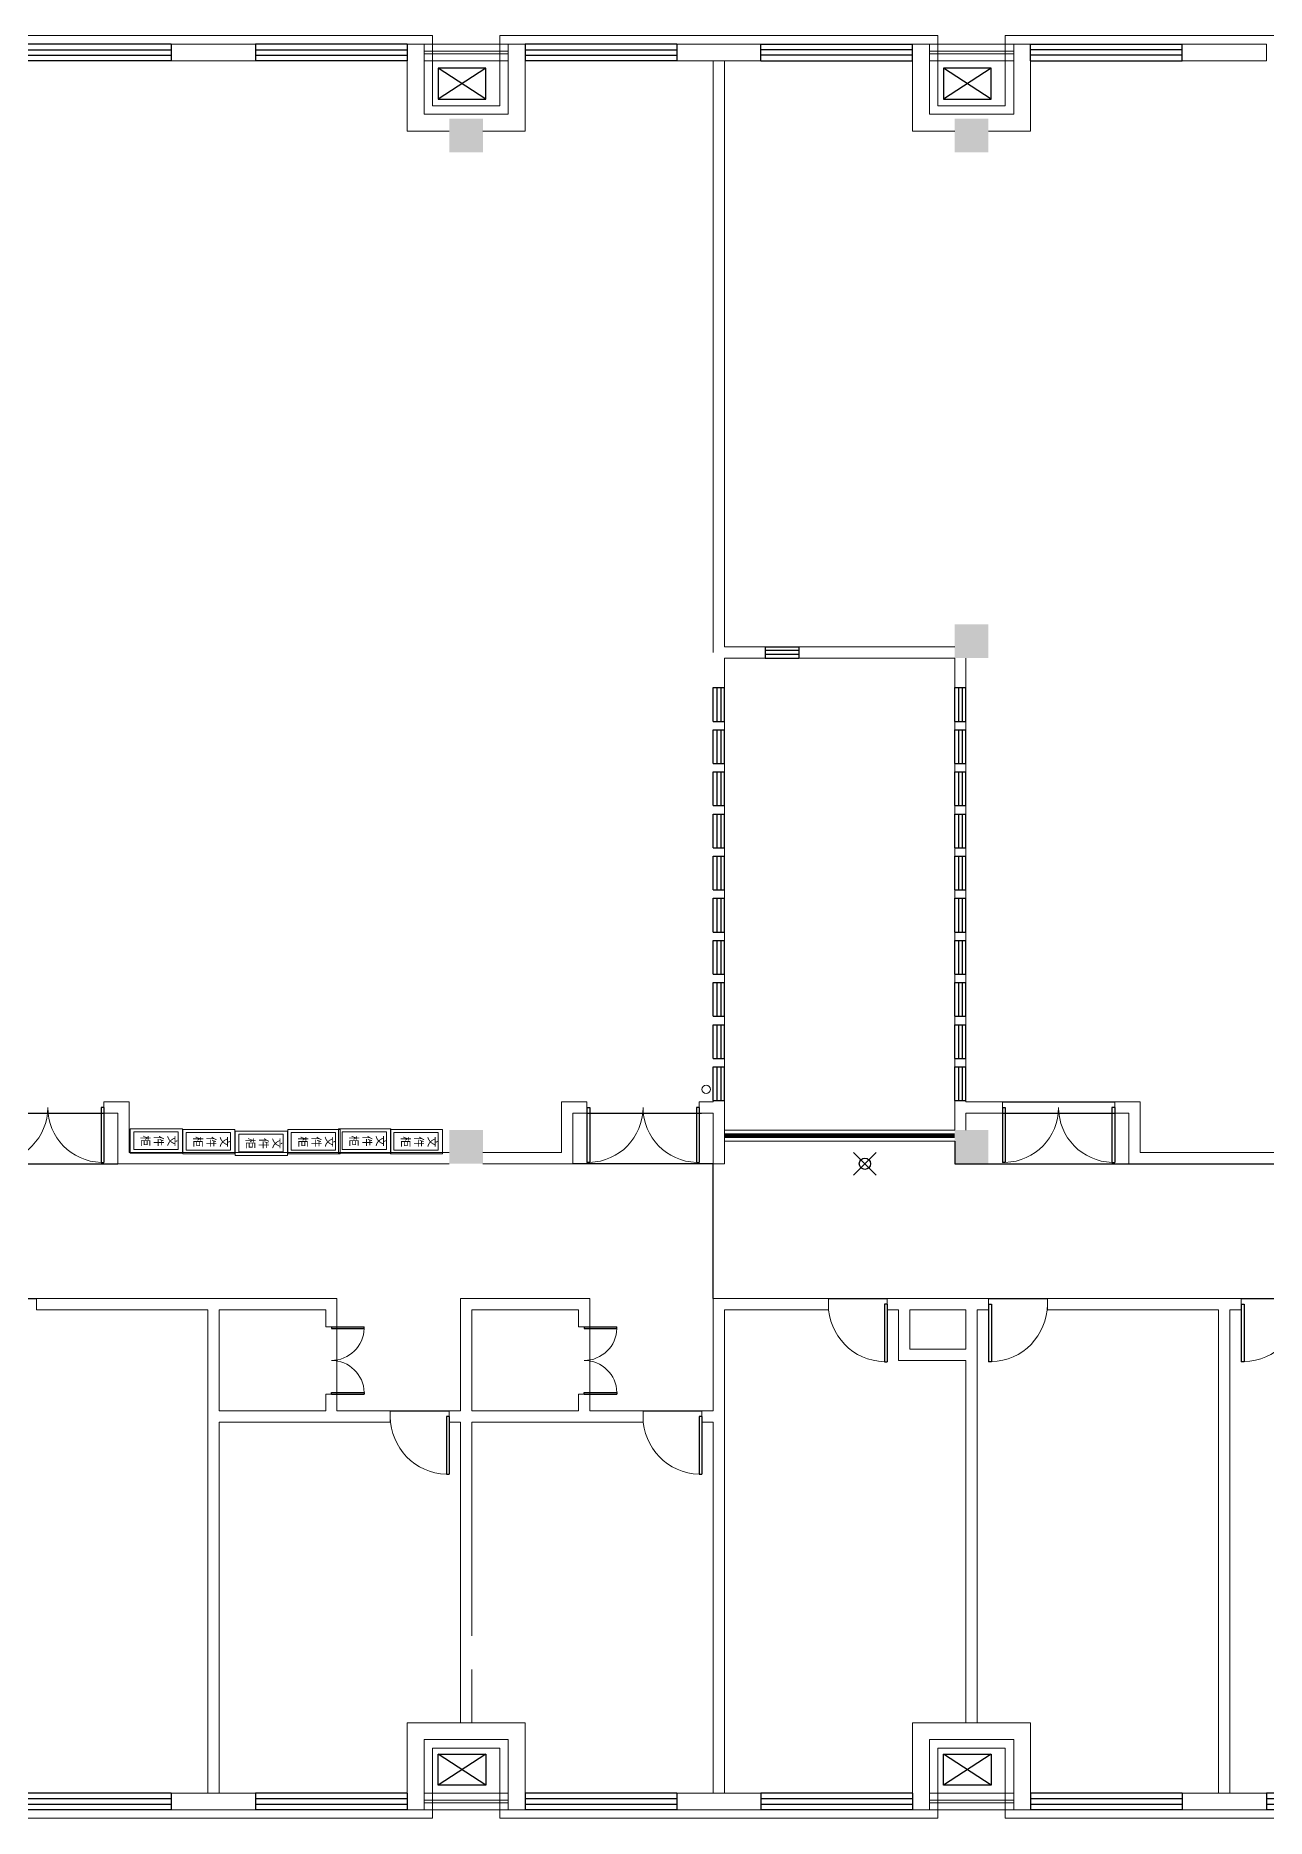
# Model space of a CAD drawing. Header units: millimetres. Extents: x -256770 to -120364, y -28508 to 286799.
# Drawn here: x -167706 to -145790, y -17074 to 14656 of the extents above; entities that cross this region are included whole.
import ezdxf

# ---------------------------------------------------------------- set-up
doc = ezdxf.new("R2010")
doc.units = ezdxf.units.MM
doc.header["$PDMODE"] = 35
doc.header["$PDSIZE"] = 200
doc.linetypes.add('DASH', pattern=[0.35, 0.25, -0.1])
doc.layers.add('-家具', color=8, linetype='Continuous', lineweight=0)
for name, color, linetype in [('COLUMN', 7, 'Continuous'), ('CURTWALL', 4, 'Continuous'), ('PUB_HATCH', 251, 'Continuous'), ('STAIR', 36, 'Continuous'), ('WALL', 7, 'Continuous'), ('WINDOW', 16, 'Continuous'), ('保温层', 6, 'DASH'), ('木柜', 21, 'Continuous'), ('格网', 90, 'Continuous'), ('测试点', 210, 'Continuous')]:
    doc.layers.add(name, color=color, linetype=linetype)
doc.styles.add('宋体', font='simhei.ttf')

# ---------------------------------------------------------------- blocks, each defined once
blk = doc.blocks.new('0-空调')
at = {"layer": 'PUB_HATCH'}
blk.add_lwpolyline([(1401460, 742280), (1402310, 742280), (1402310, 741730), (1401460, 741730)], close=True, dxfattribs=at)
for points in [[(1402310, 742280), (1401460, 741730)], [(1402310, 741730), (1401460, 742280)]]:
    blk.add_lwpolyline(points, dxfattribs=at)
blk = doc.blocks.new('_FZH')
blk.add_solid([(-0.5, -0.5), (0.5, -0.5), (-0.5, 0.5), (0.5, 0.5)])
blk = doc.blocks.new('$DorLib2D$00000002')
for p, q in [((-0.5, 0), (-0.5, 0.4875)), ((-0.475, 0.4875), (-0.5, 0.4875)), ((-0.475, 0), (-0.475, 0.4875)), ((0.475, 0), (0.475, 0.4875)), ((0.475, 0.4875), (0.5, 0.4875)), ((0.5, 0), (0.5, 0.4875)), ((-0.5, 0), (-0.475, 0)), ((0.5, 0), (0.475, 0))]:
    blk.add_line(p, q)
at = {"lineweight": 13}
for centre, start, end in [((-0.4875, 0), 0, 88.53072), ((0.4875, 0), 91.46928, 180)]:
    blk.add_arc(centre, 0.4875, start, end, dxfattribs=at)
blk = doc.blocks.new('$DorLib2D$00000001')
for p, q in [((0.45, 0.975), (0.5, 0.975)), ((0.45, 0), (0.45, 0.975)), ((0.5, 0), (0.5, 0.975)), ((0.5, 0), (0.45, 0))]:
    blk.add_line(p, q)
at = {"lineweight": 13}
blk.add_arc((0.475, 0), 0.975, 91.4693, 180, dxfattribs=at)
blk = doc.blocks.new('$DorLib2D$00000213')
at = {"color": 0, "linetype": 'DASH', "const_width": 0.02}
blk.add_lwpolyline([(0.5, 0), (-0.5, 0)], dxfattribs=at)
blk = doc.blocks.new('$TCHSYS$WIN2D')
for p, q in [((-0.5, 0.5), (0.5, 0.5)), ((-0.5, 0.5), (-0.5, -0.5)), ((0.5, 0.5), (0.5, -0.5)), ((0.5, 0.167), (-0.5, 0.167)), ((0.5, -0.167), (-0.5, -0.167)), ((-0.5, -0.5), (0.5, -0.5))]:
    blk.add_line(p, q)

msp = doc.modelspace()

# ---------------------------------------------------------------- linework, layer by layer
at = {"layer": '-家具', "linetype": 'ByBlock', "lineweight": 15}
for p, q in [((-155440, -4824), (-151340, -4824)), ((-155440, -5024), (-151340, -5024))]:
    msp.add_line(p, q, dxfattribs=at)
at = {"layer": 'CURTWALL', "linetype": 'ByBlock', "lineweight": 15}
msp.add_circle((-155765, -4099), 75, dxfattribs=at)
at = {"layer": 'PUB_HATCH', "linetype": 'ByBlock', "lineweight": 15}
for p, q in [((-160790, 14381), (-159290, 14381)), ((-160790, 14331), (-159290, 14331)), ((-151790, 14381), (-150290, 14381)), ((-151790, 14331), (-150290, 14331)), ((-160790, -16749), (-159290, -16749)), ((-160790, -16799), (-159290, -16799)), ((-151790, -16749), (-150290, -16749)), ((-151790, -16799), (-150290, -16799))]:
    msp.add_line(p, q, dxfattribs=at)
at = {"layer": 'STAIR', "linetype": 'ByBlock', "lineweight": 15}
for p, q in [((-160790, 14506), (-159290, 14506)), ((-151790, 14506), (-150290, 14506)), ((-159290, 14206), (-160790, 14206)), ((-150290, 14206), (-151790, 14206)), ((-160790, -16624), (-159290, -16624)), ((-151790, -16624), (-150290, -16624)), ((-159290, -16924), (-160790, -16924)), ((-150290, -16924), (-151790, -16924))]:
    msp.add_line(p, q, dxfattribs=at)
at = {"layer": 'WALL', "color": 6, "linetype": 'ByBlock', "lineweight": 15}
for p, q in [((-163790, 14506), (-165290, 14506)), ((-165290, 14506), (-165290, 14206)), ((-163790, 14206), (-163790, 14506)), ((-160790, 14506), (-161090, 14506)), ((-161090, 14506), (-161090, 14206)), ((-160790, 13256), (-160790, 14506)), ((-159290, 13256), (-159290, 14506)), ((-158990, 14506), (-159290, 14506)), ((-158990, 14206), (-158990, 14506)), ((-155540, 14506), (-156290, 14506)), ((-156290, 14506), (-156290, 14206)), ((-154790, 14506), (-155540, 14506)), ((-154790, 14206), (-154790, 14506)), ((-151790, 14506), (-152090, 14506)), ((-152090, 14506), (-152090, 14206)), ((-151790, 13256), (-151790, 14506)), ((-150290, 13256), (-150290, 14506)), ((-149990, 14506), (-150290, 14506)), ((-149990, 14206), (-149990, 14506)), ((-145790, 14506), (-147290, 14506)), ((-147290, 14506), (-147290, 14206)), ((-145790, 14206), (-145790, 14506)), ((-165290, 14206), (-163790, 14206)), ((-161090, 12956), (-161090, 14206)), ((-158990, 12956), (-158990, 14206)), ((-156290, 14206), (-155540, 14206)), ((-155640, 3676), (-155640, 14206)), ((-155540, 14206), (-154790, 14206)), ((-155440, 3776), (-155440, 14206)), ((-152090, 12956), (-152090, 14206)), ((-149990, 12956), (-149990, 14206)), ((-147290, 14206), (-145790, 14206)), ((-160040, 13256), (-160790, 13256)), ((-159290, 13256), (-160040, 13256)), ((-151040, 13256), (-151790, 13256)), ((-150290, 13256), (-151040, 13256)), ((-160340, 12956), (-161090, 12956)), ((-158990, 12956), (-159740, 12956)), ((-151340, 12956), (-152090, 12956)), ((-149990, 12956), (-150740, 12956)), ((-154715, 3776), (-155440, 3776)), ((-155440, 3576), (-154715, 3576)), ((-155440, 3051), (-155440, 3576)), ((-151340, 3776), (-154115, 3776)), ((-154115, 3576), (-151340, 3576)), ((-151340, 3576), (-151340, 3051)), ((-151140, 3051), (-151140, 3576)), ((-166040, -4324), (-166490, -4324)), ((-166490, -4324), (-166490, -4524)), ((-166040, -5224), (-166040, -4324)), ((-158340, -4424), (-158340, -4324)), ((-158340, -4324), (-158140, -4324)), ((-158340, -5224), (-158340, -4424)), ((-157890, -4324), (-158140, -4324)), ((-157890, -4524), (-157890, -4324)), ((-155640, -4324), (-155890, -4324)), ((-155890, -4324), (-155890, -4524)), ((-155440, -4424), (-155440, -4299)), ((-155440, -5424), (-155440, -4424)), ((-151340, -4299), (-151340, -4424)), ((-151340, -4824), (-151340, -4424)), ((-150490, -4324), (-151140, -4324)), ((-150490, -4524), (-150490, -4324)), ((-148040, -4324), (-148490, -4324)), ((-148490, -4324), (-148490, -4524)), ((-148040, -5224), (-148040, -4324)), ((-166490, -4524), (-166240, -4524)), ((-166240, -5424), (-166240, -4524)), ((-158140, -5424), (-158140, -4524)), ((-158140, -4524), (-157890, -4524)), ((-155890, -4524), (-155640, -4524)), ((-155640, -5424), (-155640, -4524)), ((-151140, -4524), (-150490, -4524)), ((-151140, -4824), (-151140, -4524)), ((-148490, -4524), (-148240, -4524)), ((-148240, -5224), (-148240, -4524)), ((-166040, -5224), (-160340, -5224)), ((-159740, -5224), (-158340, -5224)), ((-148240, -5424), (-148240, -5224)), ((-142340, -5224), (-148040, -5224)), ((-166240, -5424), (-160340, -5424)), ((-159740, -5424), (-158140, -5424)), ((-155640, -5424), (-155440, -5424)), ((-142340, -5424), (-148140, -5424)), ((-164540, -7824), (-167690, -7824)), ((-167690, -7824), (-167690, -8024)), ((-164540, -7824), (-162340, -7824)), ((-162340, -8324), (-162340, -7824)), ((-160140, -7824), (-160140, -9824)), ((-160140, -7824), (-157840, -7824)), ((-157840, -8324), (-157840, -7824)), ((-155640, -7824), (-155640, -9824)), ((-153590, -7824), (-155640, -7824)), ((-153590, -8024), (-153590, -7824)), ((-152240, -7824), (-152540, -7824)), ((-152540, -7824), (-152540, -8024)), ((-152240, -7824), (-151040, -7824)), ((-150740, -7824), (-151040, -7824)), ((-150740, -8024), (-150740, -7824)), ((-146540, -7824), (-149690, -7824)), ((-149690, -7824), (-149690, -8024)), ((-146240, -7824), (-146540, -7824)), ((-146240, -8024), (-146240, -7824)), ((-167690, -8024), (-164640, -8024)), ((-164640, -8024), (-164640, -9924)), ((-164440, -8024), (-164440, -9824)), ((-164440, -8024), (-162540, -8024)), ((-162540, -8024), (-162540, -8324)), ((-159940, -8024), (-159940, -9824)), ((-159940, -8024), (-158040, -8024)), ((-158040, -8024), (-158040, -8324)), ((-155440, -8024), (-155440, -9924)), ((-155440, -8024), (-153590, -8024)), ((-152540, -8024), (-152340, -8024)), ((-152340, -8024), (-152340, -8924)), ((-152140, -8024), (-152140, -8724)), ((-152140, -8024), (-151140, -8024)), ((-151140, -8724), (-151140, -8024)), ((-150940, -8024), (-150740, -8024)), ((-150940, -8824), (-150940, -8024)), ((-149690, -8024), (-146640, -8024)), ((-146640, -8024), (-146640, -16624)), ((-146440, -8024), (-146440, -16624)), ((-146440, -8024), (-146240, -8024)), ((-162540, -8324), (-162340, -8324)), ((-158040, -8324), (-157840, -8324)), ((-152140, -8724), (-151140, -8724)), ((-150940, -14463), (-150940, -8824)), ((-152340, -8924), (-151140, -8924)), ((-151141, -14455), (-151140, -8924)), ((-164440, -9824), (-162540, -9824)), ((-162340, -9524), (-162540, -9524)), ((-162540, -9524), (-162540, -9824)), ((-162340, -9824), (-162340, -9524)), ((-161390, -9824), (-162340, -9824)), ((-160140, -9824), (-160340, -9824)), ((-160340, -9824), (-160340, -10024)), ((-159940, -9824), (-158040, -9824)), ((-158040, -9524), (-158040, -9824)), ((-157840, -9824), (-157840, -9524)), ((-156890, -9824), (-157840, -9824)), ((-156890, -10024), (-156890, -9824)), ((-155640, -9824), (-155840, -9824)), ((-155840, -9824), (-155840, -10024)), ((-164640, -9924), (-164640, -16624)), ((-164440, -10024), (-162440, -10024)), ((-164440, -10024), (-164440, -16624)), ((-162440, -10024), (-161390, -10024)), ((-160340, -10024), (-160140, -10024)), ((-160140, -10024), (-160141, -14473)), ((-159940, -10024), (-157940, -10024)), ((-159940, -10024), (-159940, -13824)), ((-157940, -10024), (-156890, -10024)), ((-155840, -10024), (-155640, -10024)), ((-155640, -10024), (-155640, -16624)), ((-155440, -9924), (-155440, -16624)), ((-160140, -14424), (-160140, -15374)), ((-159940, -14424), (-159940, -15374)), ((-151140, -15374), (-151140, -14424)), ((-150940, -15374), (-150940, -14424)), ((-161090, -15374), (-161090, -16624)), ((-160040, -15374), (-161090, -15374)), ((-158990, -15374), (-160040, -15374)), ((-158990, -15374), (-158990, -16624)), ((-152090, -15374), (-152090, -16624)), ((-151040, -15374), (-152090, -15374)), ((-149990, -15374), (-151040, -15374)), ((-149990, -15374), (-149990, -16624)), ((-160790, -15674), (-160790, -16924)), ((-160040, -15674), (-160790, -15674)), ((-159290, -15674), (-160040, -15674)), ((-159290, -15674), (-159290, -16924)), ((-151790, -15674), (-151790, -16924)), ((-151040, -15674), (-151790, -15674)), ((-150290, -15674), (-151040, -15674)), ((-150290, -15674), (-150290, -16924)), ((-164540, -16624), (-165290, -16624)), ((-165290, -16624), (-165290, -16924)), ((-163790, -16624), (-164540, -16624)), ((-163790, -16924), (-163790, -16624)), ((-161090, -16624), (-161090, -16924)), ((-158990, -16924), (-158990, -16624)), ((-155540, -16624), (-156290, -16624)), ((-156290, -16624), (-156290, -16924)), ((-154790, -16624), (-155540, -16624)), ((-154790, -16924), (-154790, -16624)), ((-152090, -16624), (-152090, -16924)), ((-149990, -16924), (-149990, -16624)), ((-146540, -16624), (-147290, -16624)), ((-147290, -16624), (-147290, -16924)), ((-145790, -16624), (-146540, -16624)), ((-145790, -16924), (-145790, -16624)), ((-165290, -16924), (-164540, -16924)), ((-164540, -16924), (-163790, -16924)), ((-161090, -16924), (-160790, -16924)), ((-159290, -16924), (-158990, -16924)), ((-156290, -16924), (-155540, -16924)), ((-155540, -16924), (-154790, -16924)), ((-152090, -16924), (-151790, -16924)), ((-150290, -16924), (-149990, -16924)), ((-147290, -16924), (-146540, -16924)), ((-146540, -16924), (-145790, -16924))]:
    msp.add_line(p, q, dxfattribs=at)
at = {"layer": 'WALL', "linetype": 'ByBlock', "lineweight": 15}
for p, q in [((-154715, 3576), (-154715, 3776)), ((-154115, 3776), (-154115, 3576)), ((-155640, 3051), (-155440, 3051)), ((-151340, 3051), (-151140, 3051)), ((-155440, 2451), (-155640, 2451)), ((-155640, 2301), (-155440, 2301)), ((-155440, 2301), (-155440, 2451)), ((-151140, 2451), (-151340, 2451)), ((-151340, 2451), (-151340, 2301)), ((-151340, 2301), (-151140, 2301)), ((-151140, 2301), (-151140, 2451)), ((-155440, 1701), (-155640, 1701)), ((-155440, 1551), (-155440, 1701)), ((-151140, 1701), (-151340, 1701)), ((-151340, 1701), (-151340, 1551)), ((-151140, 1551), (-151140, 1701)), ((-155640, 1551), (-155440, 1551)), ((-151340, 1551), (-151140, 1551)), ((-155440, 951), (-155640, 951)), ((-155640, 801), (-155440, 801)), ((-155440, 801), (-155440, 951)), ((-151140, 951), (-151340, 951)), ((-151340, 951), (-151340, 801)), ((-151340, 801), (-151140, 801)), ((-151140, 801), (-151140, 951)), ((-155440, 201), (-155640, 201)), ((-155640, 51), (-155440, 51)), ((-155440, 51), (-155440, 201)), ((-151140, 201), (-151340, 201)), ((-151340, 201), (-151340, 51)), ((-151340, 51), (-151140, 51)), ((-151140, 51), (-151140, 201)), ((-155440, -549), (-155640, -549)), ((-155440, -699), (-155440, -549)), ((-151140, -549), (-151340, -549)), ((-151340, -549), (-151340, -699)), ((-151140, -699), (-151140, -549)), ((-155640, -699), (-155440, -699)), ((-151340, -699), (-151140, -699)), ((-155440, -1299), (-155640, -1299)), ((-155640, -1449), (-155440, -1449)), ((-155440, -1449), (-155440, -1299)), ((-151140, -1299), (-151340, -1299)), ((-151340, -1299), (-151340, -1449)), ((-151340, -1449), (-151140, -1449)), ((-151140, -1449), (-151140, -1299)), ((-155440, -2049), (-155640, -2049)), ((-155640, -2199), (-155440, -2199)), ((-155440, -2199), (-155440, -2049)), ((-151140, -2049), (-151340, -2049)), ((-151340, -2049), (-151340, -2199)), ((-151340, -2199), (-151140, -2199)), ((-151140, -2199), (-151140, -2049)), ((-155440, -2799), (-155640, -2799)), ((-155440, -2949), (-155440, -2799)), ((-151140, -2799), (-151340, -2799)), ((-151340, -2799), (-151340, -2949)), ((-151140, -2949), (-151140, -2799)), ((-155640, -2949), (-155440, -2949)), ((-151340, -2949), (-151140, -2949)), ((-155440, -3549), (-155640, -3549)), ((-155640, -3699), (-155440, -3699)), ((-155440, -3699), (-155440, -3549)), ((-151140, -3549), (-151340, -3549)), ((-151340, -3549), (-151340, -3699)), ((-151340, -3699), (-151140, -3699)), ((-151140, -3699), (-151140, -3549)), ((-158140, -4324), (-158140, -4324)), ((-155440, -4299), (-155640, -4299)), ((-155640, -4299), (-155640, -4324)), ((-151140, -4299), (-151340, -4299)), ((-151140, -4324), (-151140, -4299)), ((-155440, -4824), (-155440, -5024)), ((-148240, -5224), (-148240, -5224)), ((-148140, -5424), (-148240, -5424)), ((-161390, -10024), (-161390, -9824)), ((-157840, -9524), (-158040, -9524))]:
    msp.add_line(p, q, dxfattribs=at)
at = {"layer": 'WINDOW', "linetype": 'ByBlock', "lineweight": 15}
for p, q in [((-162340, -9524), (-162340, -8324)), ((-157840, -9524), (-157840, -8324))]:
    msp.add_line(p, q, dxfattribs=at)
at = {"layer": '保温层', "linetype": 'ByBlock', "lineweight": 15}
for points in [[(-132540, 1426), (-132540, 1576), (-133590, 1576), (-133590, 3346), (-130590, 3346), (-130590, 14656), (-141440, 14656), (-141440, 13406), (-142640, 13406), (-142640, 14656), (-150440, 14656), (-150440, 13406), (-151640, 13406), (-151640, 14656), (-159440, 14656), (-159440, 13406), (-160640, 13406), (-160640, 14656), (-168440, 14656)], [(-168440, -17074), (-160640, -17074), (-160640, -15824), (-159440, -15824), (-159440, -17074), (-151640, -17074), (-151640, -15824), (-150440, -15824), (-150440, -17074), (-142640, -17074), (-142640, -15824), (-141440, -15824), (-141440, -17074), (-133640, -17074), (-133640, -15824), (-132440, -15824), (-132440, -17074), (-130590, -17074), (-130590, -7574), (-133590, -7574), (-133590, -5674), (-132540, -5674), (-132540, -5524)]]:
    msp.add_lwpolyline(points, dxfattribs=at)
at = {"layer": '木柜', "color": 8, "linetype": 'ByBlock', "lineweight": 15}
for points in [[(-165093, -4799), (-165093, -5235), (-166022, -5235), (-166022, -4799)], [(-165170, -4856), (-165170, -5169), (-165960, -5169), (-165960, -4856)], [(-164157, -4813), (-164157, -5249), (-165087, -5249), (-165087, -4813)], [(-164235, -4870), (-164235, -5184), (-165025, -5184), (-165025, -4870)], [(-163222, -4842), (-163222, -5278), (-164152, -5278), (-164152, -4842)], [(-163300, -4899), (-163300, -5213), (-164089, -5213), (-164089, -4899)], [(-162286, -4813), (-162286, -5249), (-163216, -5249), (-163216, -4813)], [(-162364, -4870), (-162364, -5184), (-163154, -5184), (-163154, -4870)], [(-161380, -4799), (-161380, -5235), (-162310, -5235), (-162310, -4799)], [(-161458, -4856), (-161458, -5169), (-162247, -5169), (-162247, -4856)], [(-160459, -4813), (-160459, -5249), (-161389, -5249), (-161389, -4813)], [(-160537, -4870), (-160537, -5184), (-161326, -5184), (-161326, -4870)]]:
    msp.add_lwpolyline(points, close=True, dxfattribs=at)
at = {"layer": '格网', "color": 3}
for p, q in [((-150490, -4324), (-148490, -4324)), ((-168490, -4524), (-166490, -4524)), ((-157890, -4524), (-155850, -4524)), ((-150490, -4524), (-148490, -4524)), ((-151340, -5024), (-151340, -5424)), ((-155640, -5424), (-158140, -5424)), ((-151340, -5424), (-150740, -5424)), ((-150740, -5424), (-148240, -5424)), ((-150740, -5424), (-141740, -5424)), ((-168740, -7824), (-167690, -7824)), ((-153590, -7824), (-152540, -7824)), ((-150740, -7824), (-149690, -7824)), ((-146240, -7824), (-145190, -7824)), ((-161390, -9824), (-160340, -9824)), ((-156890, -9824), (-155840, -9824))]:
    msp.add_line(p, q, dxfattribs=at)
at = {"layer": '格网', "color": 30, "true_color": 0xf8991e}
for p, q in [((-168740, -5424), (-166240, -5424)), ((-155640, -7824), (-155640, -5424))]:
    msp.add_line(p, q, dxfattribs=at)
at = {"layer": '测试点', "color": 175, "ltscale": 100, "true_color": 0x4554a5}
msp.add_point((-152940, -5424), dxfattribs=at)

# ---------------------------------------------------------------- block references
at = {"layer": 'COLUMN', "linetype": 'ByBlock', "lineweight": 15, "xscale": 600, "yscale": 600, "zscale": 600}
for p in [(-160040, 12876), (-151040, 12876), (-151040, 3876), (-160040, -5124), (-151040, -5124)]:
    msp.add_blockref('_FZH', p, dxfattribs=at)
at = {"layer": 'PUB_HATCH', "linetype": 'ByBlock', "lineweight": 15, "xscale": -1, "rotation": 180}
for p in [(-1562000, 755806), (-1553000, 755806)]:
    msp.add_blockref('0-空调', p, dxfattribs=at)
at = {"layer": 'PUB_HATCH', "linetype": 'ByBlock', "lineweight": 15}
for p in [(-1562000, -758214), (-1553000, -758214)]:
    msp.add_blockref('0-空调', p, dxfattribs=at)
at = {"layer": 'WINDOW', "linetype": 'ByBlock', "lineweight": 15}
for name, p, xscale, yscale, zscale, rotation in [('$TCHSYS$WIN2D', (-166640, 14356), -2700, 300, -2700, 9.419665047971648e-09), ('$TCHSYS$WIN2D', (-162440, 14356), -2700, 300, -2700, 9.419665047971648e-09), ('$TCHSYS$WIN2D', (-157640, 14356), -2700, 300, -2700, 9.419665047971648e-09), ('$TCHSYS$WIN2D', (-153440, 14356), 2700, -300, 2700, 359.9999999973073), ('$TCHSYS$WIN2D', (-148640, 14356), 2700, -300, 2700, 359.9999999973073), ('$TCHSYS$WIN2D', (-154415, 3676), -600, -200, -600, 179.9999999910842), ('$TCHSYS$WIN2D', (-155540, 2751), 600, 200, 600, 90.00000001941001), ('$TCHSYS$WIN2D', (-151240, 2751), 600, 200, 600, 90.00000001878743), ('$TCHSYS$WIN2D', (-155540, 2001), 600, 200, 600, 90.00000001941001), ('$TCHSYS$WIN2D', (-151240, 2001), 600, 200, 600, 90.00000001878743), ('$TCHSYS$WIN2D', (-155540, 1251), 600, 200, 600, 90.00000001941001), ('$TCHSYS$WIN2D', (-151240, 1251), 600, 200, 600, 90.00000001878743), ('$TCHSYS$WIN2D', (-155540, 501), 600, 200, 600, 90.00000001941001), ('$TCHSYS$WIN2D', (-151240, 501), 600, 200, 600, 90.00000001878743), ('$TCHSYS$WIN2D', (-155540, -249), 600, 200, 600, 90.00000001941001), ('$TCHSYS$WIN2D', (-151240, -249), 600, 200, 600, 90.00000001878743), ('$TCHSYS$WIN2D', (-155540, -999), 600, 200, 600, 90.00000001941001), ('$TCHSYS$WIN2D', (-151240, -999), 600, 200, 600, 90.00000001878743), ('$TCHSYS$WIN2D', (-155540, -1749), 600, 200, 600, 90.00000001941001), ('$TCHSYS$WIN2D', (-151240, -1749), 600, 200, 600, 90.00000001878743), ('$TCHSYS$WIN2D', (-155540, -2499), 600, 200, 600, 90.00000001941001), ('$TCHSYS$WIN2D', (-151240, -2499), 600, 200, 600, 90.00000001878743), ('$TCHSYS$WIN2D', (-155540, -3249), 600, 200, 600, 90.00000001941001), ('$TCHSYS$WIN2D', (-151240, -3249), 600, 200, 600, 90.00000001878743), ('$TCHSYS$WIN2D', (-155540, -3999), 600, 200, 600, 90.00000001941001), ('$TCHSYS$WIN2D', (-151240, -3999), 600, 200, 600, 90.00000001878743), ('$DorLib2D$00000002', (-149490, -4424), -2000, 2000, -2000, 179.99999999345), ('$DorLib2D$00000213', (-153390, -4924), 4100, 4100, 4100, 180.0000000125756), ('$DorLib2D$00000001', (-153065, -7924), 1050, -1050, 1050, 1.257791532424223e-08), ('$DorLib2D$00000001', (-150215, -7924), -1050, -1050, -1050, 1.257793869058332e-08), ('$DorLib2D$00000001', (-145715, -7924), -1050, -1050, -1050, 1.257793869058332e-08), ('$DorLib2D$00000002', (-162440, -8924), -1200, -1200, -1200, 89.99999999989991), ('$DorLib2D$00000002', (-157940, -8924), -1200, -1200, -1200, 89.99999999989991), ('$DorLib2D$00000001', (-160865, -9924), 1050, -1050, 1050, 1.335927067014213e-08), ('$DorLib2D$00000001', (-156365, -9924), 1050, -1050, 1050, 1.342914797749903e-08), ('$TCHSYS$WIN2D', (-166640, -16774), -2700, 300, -2700, 4.22786605724923e-08), ('$TCHSYS$WIN2D', (-162440, -16774), -2700, 300, -2700, 4.22786605724923e-08), ('$TCHSYS$WIN2D', (-157640, -16774), -2700, 300, -2700, 4.22786605724923e-08), ('$TCHSYS$WIN2D', (-153440, -16774), -2700, 300, -2700, 4.234780526246595e-08), ('$TCHSYS$WIN2D', (-148640, -16774), -2700, 300, -2700, 4.234780526246595e-08), ('$TCHSYS$WIN2D', (-144440, -16774), -2700, 300, -2700, 5.406986858247364e-08)]:
    msp.add_blockref(name, p, dxfattribs=dict(at, xscale=xscale, yscale=yscale, zscale=zscale, rotation=rotation))
at = {"layer": 'WINDOW', "linetype": 'ByBlock', "lineweight": 15, "yscale": -2000}
for p, xscale, zscale in [((-167490, -4424), 2000, 2000), ((-156890, -4424), -2000, -2000)]:
    msp.add_blockref('$DorLib2D$00000002', p, dxfattribs=dict(at, xscale=xscale, zscale=zscale))

# ---------------------------------------------------------------- texts
at = {"layer": '木柜', "color": 8, "linetype": 'ByBlock', "lineweight": 15, "char_height": 142.4, "width": 246.42, "attachment_point": 1, "rotation": 270, "style": '宋体'}
for insert in [(-165206, -4921), (-164271, -4936), (-163336, -4964), (-162400, -4936), (-161494, -4921), (-160573, -4936)]:
    msp.add_mtext('文件柜', dxfattribs=dict(at, insert=insert))

doc.saveas('drawing.dxf')
